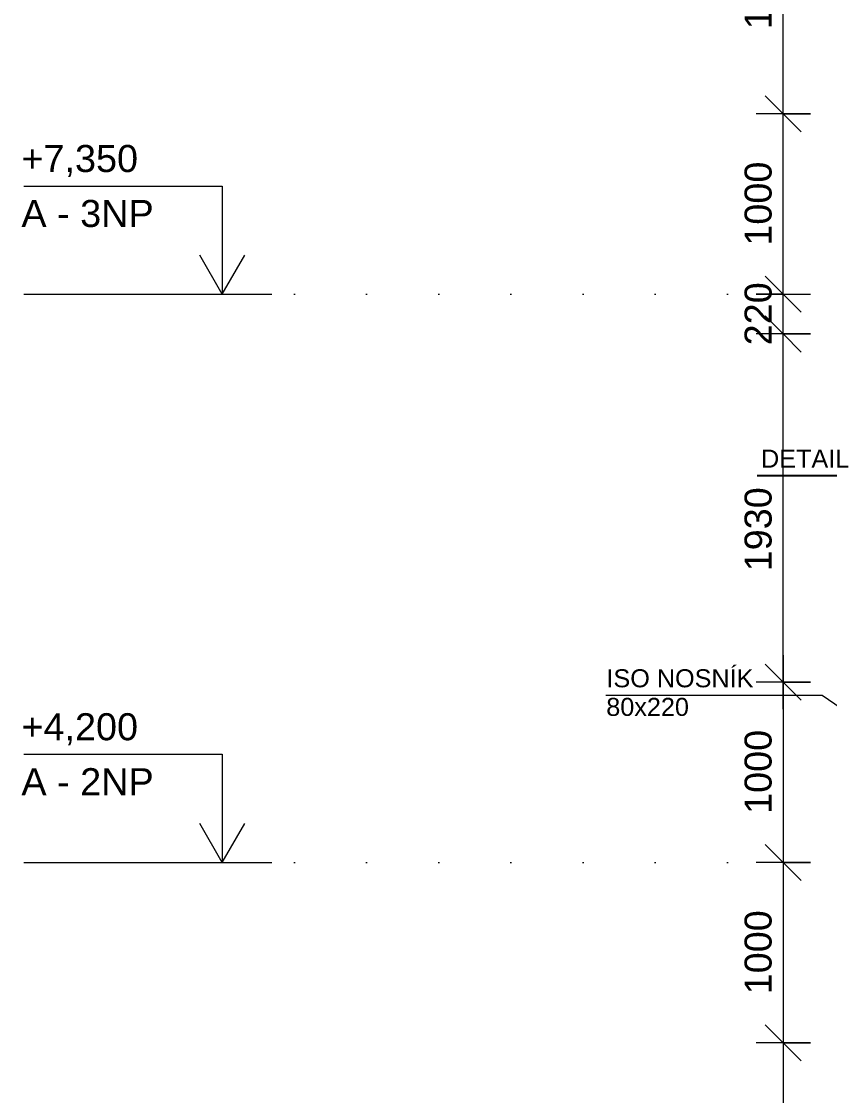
# Model space of a CAD drawing. Header units: millimetres. Extents: x -7743 to 191930, y -8645 to 72638.
# Drawn here: x 35642 to 40122, y 2908 to 8862 of the extents above; entities that cross this region are included whole.
import ezdxf

# ---------------------------------------------------------------- set-up
doc = ezdxf.new("R2010")
doc.units = ezdxf.units.MM
doc.linetypes.add('HA_Dot-S4mm', pattern=[400, 0, -400])
for name, color, linetype, lineweight in [('A-____-____-DIMS', 9, 'Continuous', 5), ('A-____-____-DIMS-100', 9, 'Continuous', 5), ('A-DETL-____-OTLN', 9, 'Continuous', 25), ('A-DETL-____-THIN', 9, 'Continuous', 9), ('A-FLOR-LEVL-OTLN', 9, 'Continuous', 9), ('G-____-____-TEXT', 9, 'Continuous', 5)]:
    doc.layers.add(name, color=color, linetype=linetype, lineweight=lineweight)
doc.styles.add('Arial', font='arial.ttf', dxfattribs={"height": 150})
doc.styles.add('Arial_2', font='arial.ttf', dxfattribs={"height": 100})
doc.dimstyles.new('Inner_Dimensions', dxfattribs={"dimscale": 304.8, "dimtxt": 153.03891, "dimasz": 0.656168, "dimexe": 0.492126, "dimexo": 0.0625, "dimgap": 0.065617, "dimtad": 1, "dimdec": 0, "dimzin": 0, "dimdsep": 46, "dimtxsty": 'Arial', "dimblk1": 'OBLIQUE', "dimblk2": 'OBLIQUE', "dimsah": 1, "dimcen": 0.09, "dimdle": 0.492126, "dimazin": 0, "dimtfac": 1, "dimtdec": 4, "dimtix": 1, "dimtmove": 0, "dimatfit": 3, "dimfxl": 0.492126, "dimfxlon": 1, "dimtvp": 1, "dimtolj": 1, "dimtzin": 0, "dimlwd": 9, "dimlwe": 9, "dimarcsym": 2})
doc.dimstyles.new('Inner_Dimensions_2', dxfattribs={"dimscale": 304.8, "dimtxt": 153.03891, "dimasz": 0.656168, "dimexe": 0.492126, "dimexo": 0.0625, "dimgap": 0.065617, "dimtad": 1, "dimdec": 0, "dimzin": 0, "dimdsep": 46, "dimtxsty": 'Arial', "dimblk1": 'OBLIQUE', "dimblk2": 'OBLIQUE', "dimsah": 1, "dimcen": 0.09, "dimdle": 0.492126, "dimazin": 0, "dimtfac": 1, "dimtdec": 4, "dimtix": 1, "dimtmove": 2, "dimatfit": 3, "dimfxl": 0.492126, "dimfxlon": 1, "dimtvp": 1, "dimtolj": 1, "dimtzin": 0, "dimlwd": 9, "dimlwe": 9, "dimarcsym": 2})

# ---------------------------------------------------------------- blocks, each defined once
blk = doc.blocks.new('Level - Generic Level-367061-ŘEZ 1-1 OBJEKT A')
at = {"layer": 'A-FLOR-LEVL-OTLN'}
for p, q in [((-6392.6, 7950), (-5292.6, 7950)), ((-5292.6, 7950), (-5292.6, 7350)), ((-5292.6, 7350), (-5417.6, 7566.5)), ((-5292.6, 7350), (-5167.6, 7566.5)), ((-6392.6, 7350), (-5017.6, 7350))]:
    blk.add_line(p, q, dxfattribs=at)
blk = doc.blocks.new('DIMBLOCK85-ŘEZ 1-1 OBJEKT A')
at = {"layer": 'A-____-____-DIMS-100', "lineweight": 9}
for p, q in [((39865.5, 5200), (39765.5, 5300)), ((39865.5, 5350), (39865.5, 4200)), ((40015.5, 5200), (39715.5, 5200)), ((39865.5, 5200), (39965.5, 5100)), ((39865.5, 5200), (40015.5, 5200)), ((39865.5, 4200), (39765.5, 4300)), ((40015.5, 4200), (39715.5, 4200)), ((39865.5, 4200), (39965.5, 4100)), ((39865.5, 4200), (40015.5, 4200))]:
    blk.add_line(p, q, dxfattribs=at)
at = {"layer": 'A-____-____-DIMS-100', "color": 0, "lineweight": 9, "insert": (39650.8, 4469.3), "char_height": 150, "width": 553.765, "attachment_point": 1, "rotation": 90, "line_spacing_factor": 0.941778, "style": 'Arial'}
blk.add_mtext('1000', dxfattribs=at)
blk = doc.blocks.new('_Oblique')
at = {"color": 0, "linetype": 'ByBlock', "lineweight": -2}
blk.add_line((-0.5, -0.5), (0.5, 0.5), dxfattribs=at)
blk = doc.blocks.new('DIMBLOCK86-ŘEZ 1-1 OBJEKT A')
at = {"layer": 'A-____-____-DIMS-100', "lineweight": 9}
for p, q in [((39865.5, 4200), (39765.5, 4300)), ((40015.5, 4200), (39715.5, 4200)), ((39865.5, 4200), (39865.5, 3200)), ((39865.5, 4200), (39965.5, 4100)), ((39865.5, 4200), (40015.5, 4200)), ((39865.5, 3200), (39765.5, 3300)), ((40015.5, 3200), (39715.5, 3200)), ((39865.5, 3200), (39965.5, 3100)), ((39865.5, 3200), (40015.5, 3200))]:
    blk.add_line(p, q, dxfattribs=at)
at = {"layer": 'A-____-____-DIMS-100', "color": 0, "lineweight": 9, "insert": (39650.8, 3469.3), "char_height": 150, "width": 553.765, "attachment_point": 1, "rotation": 90, "line_spacing_factor": 0.941778, "style": 'Arial'}
blk.add_mtext('1000', dxfattribs=at)
blk = doc.blocks.new('DIMBLOCK87-ŘEZ 1-1 OBJEKT A')
at = {"layer": 'A-____-____-DIMS-100', "lineweight": 9}
for p, q in [((39865.5, 3200), (39765.5, 3300)), ((40015.5, 3200), (39715.5, 3200)), ((39865.5, 3200), (39865.5, -150)), ((39865.5, 3200), (39965.5, 3100)), ((39865.5, 3200), (40015.5, 3200)), ((39865.5, 0), (39765.5, 100)), ((40015.5, 0), (39715.5, 0)), ((39865.5, 0), (39965.5, -100)), ((39865.5, 0), (40015.5, 0))]:
    blk.add_line(p, q, dxfattribs=at)
at = {"layer": 'A-____-____-DIMS-100', "color": 0, "lineweight": 9, "insert": (39650.8, 1369.3), "char_height": 150, "width": 553.765, "attachment_point": 1, "rotation": 90, "line_spacing_factor": 0.941778, "style": 'Arial'}
blk.add_mtext('3200', dxfattribs=at)
blk = doc.blocks.new('DIMBLOCK91-ŘEZ 1-1 OBJEKT A')
at = {"layer": 'A-____-____-DIMS-100', "lineweight": 9}
for p, q in [((39865.5, 7130), (39765.5, 7230)), ((40015.5, 7130), (39715.5, 7130)), ((39865.5, 5050), (39865.5, 7130)), ((39865.5, 7130), (39965.5, 7030)), ((39865.5, 7130), (40015.5, 7130)), ((39865.5, 5200), (39765.5, 5300)), ((40015.5, 5200), (39715.5, 5200)), ((39865.5, 5200), (39965.5, 5100)), ((39865.5, 5200), (40015.5, 5200))]:
    blk.add_line(p, q, dxfattribs=at)
at = {"layer": 'A-____-____-DIMS-100', "color": 0, "lineweight": 9, "insert": (39650.8, 5814.1), "char_height": 150, "width": 553.765, "attachment_point": 1, "rotation": 90, "line_spacing_factor": 0.941778, "style": 'Arial'}
blk.add_mtext('1930', dxfattribs=at)
blk = doc.blocks.new('DIMBLOCK92-ŘEZ 1-1 OBJEKT A')
at = {"layer": 'A-____-____-DIMS-100', "lineweight": 9}
for p, q in [((39865.5, 7350), (39765.5, 7450)), ((39715.5, 7350), (40015.5, 7350)), ((39865.5, 7350), (39715.5, 7350)), ((39865.5, 7130), (39865.5, 7350)), ((39865.5, 7350), (39965.5, 7250)), ((39865.5, 7130), (39765.5, 7230)), ((40015.5, 7130), (39715.5, 7130)), ((39865.5, 7130), (39965.5, 7030)), ((39865.5, 7130), (40015.5, 7130))]:
    blk.add_line(p, q, dxfattribs=at)
at = {"layer": 'A-____-____-DIMS-100', "color": 0, "lineweight": 9, "insert": (39650.8, 7066.9), "char_height": 150, "width": 415.324, "attachment_point": 1, "rotation": 90, "line_spacing_factor": 0.941778, "style": 'Arial'}
blk.add_mtext('220', dxfattribs=at)
blk = doc.blocks.new('DIMBLOCK93-ŘEZ 1-1 OBJEKT A')
at = {"layer": 'A-____-____-DIMS-100', "lineweight": 9}
for p, q in [((39865.5, 8350), (39765.5, 8450)), ((40015.5, 8350), (39715.5, 8350)), ((39865.5, 7350), (39865.5, 8350)), ((39865.5, 8350), (39965.5, 8250)), ((39865.5, 8350), (40015.5, 8350)), ((39865.5, 7350), (39765.5, 7450)), ((39715.5, 7350), (40015.5, 7350)), ((39865.5, 7350), (39715.5, 7350)), ((39865.5, 7350), (39965.5, 7250))]:
    blk.add_line(p, q, dxfattribs=at)
at = {"layer": 'A-____-____-DIMS-100', "color": 0, "lineweight": 9, "insert": (39650.8, 7619.3), "char_height": 150, "width": 553.765, "attachment_point": 1, "rotation": 90, "line_spacing_factor": 0.941778, "style": 'Arial'}
blk.add_mtext('1000', dxfattribs=at)
blk = doc.blocks.new('DIMBLOCK94-ŘEZ 1-1 OBJEKT A')
at = {"layer": 'A-____-____-DIMS-100', "lineweight": 9}
for p, q in [((39865.5, 8350), (39865.5, 9900)), ((39865.5, 9750), (39765.5, 9850)), ((40015.5, 9750), (39715.5, 9750)), ((39865.5, 9750), (39965.5, 9650)), ((39865.5, 9750), (40015.5, 9750)), ((39865.5, 8350), (39765.5, 8450)), ((40015.5, 8350), (39715.5, 8350)), ((39865.5, 8350), (39965.5, 8250)), ((39865.5, 8350), (40015.5, 8350))]:
    blk.add_line(p, q, dxfattribs=at)
at = {"layer": 'A-____-____-DIMS-100', "color": 0, "lineweight": 9, "insert": (39650.8, 8819.3), "char_height": 150, "width": 553.765, "attachment_point": 1, "rotation": 90, "line_spacing_factor": 0.941778, "style": 'Arial'}
blk.add_mtext('1400', dxfattribs=at)

msp = doc.modelspace()

# ---------------------------------------------------------------- linework, layer by layer
at = {"layer": 'A-DETL-____-OTLN'}
msp.add_line((40720.4, 6342.9), (39720.4, 6342.9), dxfattribs=at)
at = {"layer": 'A-DETL-____-THIN'}
for p, q in [((40082, 5125.5), (38882, 5125.5)), ((41747.5, 3980), (40082, 5125.5))]:
    msp.add_line(p, q, dxfattribs=at)
at = {"layer": 'A-FLOR-LEVL-OTLN', "linetype": 'HA_Dot-S4mm', "lineweight": 5}
for p, q in [((36754.8, 7350), (57715.4, 7350)), ((36754.8, 4200), (57715.4, 4200))]:
    msp.add_line(p, q, dxfattribs=at)

# ---------------------------------------------------------------- block references
at = {"layer": 'A-FLOR-LEVL-OTLN'}
for p in [(42047.5, 0), (42047.5, -3150)]:
    msp.add_blockref('Level - Generic Level-367061-ŘEZ 1-1 OBJEKT A', p, dxfattribs=at)

# ---------------------------------------------------------------- texts
at = {"layer": 'A-FLOR-LEVL-OTLN', "lineweight": 5, "char_height": 150, "attachment_point": 1, "style": 'Arial'}
for s, insert, width in [('+7,350', (35641.3, 8177.7), 801.687), ('A - 3NP', (35641.3, 7873.1), 897.89), ('+4,200', (35641.3, 5027.7), 801.687), ('A - 2NP', (35641.3, 4723.1), 897.89)]:
    msp.add_mtext(s, dxfattribs=dict(at, insert=insert, width=width))
at = {"layer": 'G-____-____-TEXT', "color": 7, "lineweight": 9, "char_height": 100, "attachment_point": 1, "style": 'Arial_2'}
for s, insert, width in [('DETAIL ', (39742.3, 6488.9), 625.316), ('I', (38884.1, 5271.5), 48.101), ('SO NOSNÍK ', (38923.8, 5271.5), 962.025), ('80x220', (38884.1, 5112.8), 561.181)]:
    msp.add_mtext(s, dxfattribs=dict(at, insert=insert, width=width))

# ---------------------------------------------------------------- dimensions: what is measured, and where the dimension line sits
at = {"layer": 'A-____-____-DIMS', "lineweight": 9}
for base, p1, p2, override, picture, middle in [((39865.5, 9750), (40015.5, 8350), (40015.5, 9750), {"dimpost": '<>', "dimfxl": 1400}, 'DIMBLOCK94-ŘEZ 1-1 OBJEKT A', (39768.9, 9050)), ((39865.5, 8350), (39715.5, 7350), (40015.5, 8350), {"dimpost": '<>', "dimfxl": 1044.030651}, 'DIMBLOCK93-ŘEZ 1-1 OBJEKT A', (39768.9, 7850)), ((39865.5, 7350), (40015.5, 7130), (39715.5, 7350), {"dimpost": '<>', "dimfxl": 372.021505}, 'DIMBLOCK92-ŘEZ 1-1 OBJEKT A', (39768.9, 7240)), ((39865.5, 4200), (40015.5, 5200), (40015.5, 4200), {"dimpost": '<>', "dimfxl": 1000}, 'DIMBLOCK85-ŘEZ 1-1 OBJEKT A', (39768.9, 4700)), ((39865.5, 3200), (40015.5, 4200), (40015.5, 3200), {"dimpost": '<>', "dimfxl": 1000}, 'DIMBLOCK86-ŘEZ 1-1 OBJEKT A', (39768.9, 3700)), ((39865.5, 0), (40015.5, 3200), (40015.5, 0), {"dimpost": '<>', "dimfxl": 3200}, 'DIMBLOCK87-ŘEZ 1-1 OBJEKT A', (39768.9, 1600))]:
    dim = msp.add_linear_dim(base=base, p1=p1, p2=p2, angle=90, dimstyle='Inner_Dimensions', override=override, dxfattribs=at)
    dim.commit()
    dim.dimension.update_dxf_attribs({"geometry": picture, "text_midpoint": middle})
dim = msp.add_linear_dim(base=(39865.5, 7130), p1=(40015.5, 5200), p2=(40015.5, 7130), angle=90, dimstyle='Inner_Dimensions_2', override={"dimpost": '<>', "dimfxl": 1930}, dxfattribs=at)
dim.commit()
dim.dimension.update_dxf_attribs({"geometry": 'DIMBLOCK91-ŘEZ 1-1 OBJEKT A', "text_midpoint": (39750.8, 6091), "dimtype": 160, "text_rotation": 90})

doc.saveas('drawing.dxf')
